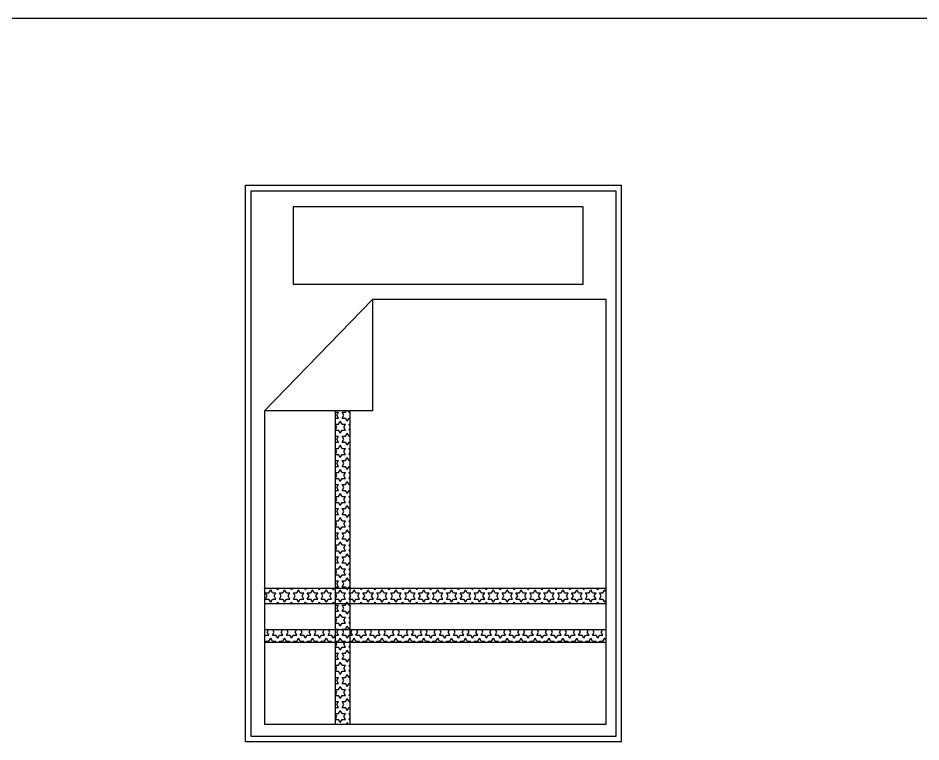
# Model space of a CAD drawing. Header units: millimetres. Extents: x 1787 to 68324, y 1435 to 30835.
# Drawn here: x 28550 to 31794, y 21523 to 24123 of the extents above; entities that cross this region are included whole.
import ezdxf

# ---------------------------------------------------------------- set-up
doc = ezdxf.new("R2010")
doc.units = ezdxf.units.MM
doc.layers.add('www.cad-blocks.net', color=7, linetype='Continuous')

# ---------------------------------------------------------------- blocks, each defined once
blk = doc.blocks.new('A$C73B76B3A')
for p, q in [((0, 0), (0, 2)), ((0, 2), (1.35, 2)), ((0.02, 1.98), (1.33, 1.98)), ((0.02, 0.02), (0.02, 1.98)), ((1.33, 1.98), (1.33, 0.02)), ((1.35, 0), (1.35, 2)), ((1.213, 1.9223), (0.1702, 1.9223)), ((0.1702, 1.9223), (0.1702, 1.6438)), ((1.213, 1.6438), (1.213, 1.9223)), ((0.1702, 1.6438), (1.213, 1.6438)), ((0.4562, 1.5889), (0.0673, 1.1899)), ((0.4562, 1.5889), (0.4562, 1.1899)), ((1.2954, 1.5889), (0.4562, 1.5889)), ((1.2954, 0.0644), (1.2954, 1.5889)), ((0.4562, 1.1899), (0.0673, 1.1899)), ((0.0673, 1.1899), (0.0673, 0.0644)), ((0.3214, 1.1899), (0.3214, 0.0644)), ((0.3214, 1.1845), (0.3339, 1.1845)), ((0.3277, 1.1737), (0.3339, 1.1845)), ((0.3339, 1.1629), (0.3277, 1.1737)), ((0.3464, 1.1845), (0.3589, 1.1845)), ((0.3527, 1.1737), (0.3464, 1.1845)), ((0.3464, 1.1629), (0.3527, 1.1737)), ((0.3589, 1.1845), (0.362, 1.1899)), ((0.3714, 1.1845), (0.3683, 1.1899)), ((0.3714, 1.1845), (0.3749, 1.1845)), ((0.3749, 1.1899), (0.3749, 0.0644)), ((0.3214, 1.1629), (0.3339, 1.1629)), ((0.3214, 1.1412), (0.3339, 1.1412)), ((0.3277, 1.1304), (0.3214, 1.1412)), ((0.3339, 1.1412), (0.3402, 1.1521)), ((0.3464, 1.1412), (0.3402, 1.1521)), ((0.3464, 1.1629), (0.3589, 1.1629)), ((0.3464, 1.1412), (0.3589, 1.1412)), ((0.3527, 1.1304), (0.3589, 1.1412)), ((0.3652, 1.1521), (0.3589, 1.1629)), ((0.3652, 1.1521), (0.3714, 1.1629)), ((0.3714, 1.1629), (0.3749, 1.1629)), ((0.3714, 1.1412), (0.3749, 1.1412)), ((0.3749, 1.1352), (0.3714, 1.1412)), ((0.3214, 1.1196), (0.3277, 1.1304)), ((0.3214, 1.1196), (0.3339, 1.1196)), ((0.3402, 1.1088), (0.3339, 1.1196)), ((0.3402, 1.1088), (0.3464, 1.1196)), ((0.3464, 1.1196), (0.3589, 1.1196)), ((0.3589, 1.1196), (0.3527, 1.1304)), ((0.3589, 1.0979), (0.3652, 1.1088)), ((0.3714, 1.0979), (0.3652, 1.1088)), ((0.3714, 1.1196), (0.3749, 1.1257)), ((0.3714, 1.1196), (0.3749, 1.1196)), ((0.3214, 1.0979), (0.3339, 1.0979)), ((0.3214, 1.0763), (0.3339, 1.0763)), ((0.3277, 1.0871), (0.3339, 1.0979)), ((0.3339, 1.0763), (0.3277, 1.0871)), ((0.3464, 1.0979), (0.3589, 1.0979)), ((0.3527, 1.0871), (0.3464, 1.0979)), ((0.3464, 1.0763), (0.3527, 1.0871)), ((0.3464, 1.0763), (0.3589, 1.0763)), ((0.3652, 1.0655), (0.3589, 1.0763)), ((0.3652, 1.0655), (0.3714, 1.0763)), ((0.3714, 1.0979), (0.3749, 1.0979)), ((0.3714, 1.0763), (0.3749, 1.0763)), ((0.3214, 1.0546), (0.3339, 1.0546)), ((0.3277, 1.0438), (0.3214, 1.0546)), ((0.3214, 1.033), (0.3277, 1.0438)), ((0.3339, 1.0546), (0.3402, 1.0655)), ((0.3464, 1.0546), (0.3402, 1.0655)), ((0.3464, 1.0546), (0.3589, 1.0546)), ((0.3527, 1.0438), (0.3589, 1.0546)), ((0.3589, 1.033), (0.3527, 1.0438)), ((0.3714, 1.0546), (0.3749, 1.0546)), ((0.3749, 1.0486), (0.3714, 1.0546)), ((0.3714, 1.033), (0.3749, 1.0391)), ((0.3214, 1.033), (0.3339, 1.033)), ((0.3214, 1.0113), (0.3339, 1.0113)), ((0.3277, 1.0005), (0.3339, 1.0113)), ((0.3402, 1.0222), (0.3339, 1.033)), ((0.3402, 1.0222), (0.3464, 1.033)), ((0.3464, 1.033), (0.3589, 1.033)), ((0.3464, 1.0113), (0.3589, 1.0113)), ((0.3527, 1.0005), (0.3464, 1.0113)), ((0.3589, 1.0113), (0.3652, 1.0222)), ((0.3714, 1.0113), (0.3652, 1.0222)), ((0.3714, 1.033), (0.3749, 1.033)), ((0.3714, 1.0113), (0.3749, 1.0113)), ((0.3214, 0.9897), (0.3339, 0.9897)), ((0.3339, 0.9897), (0.3277, 1.0005)), ((0.3339, 0.968), (0.3402, 0.9789)), ((0.3464, 0.968), (0.3402, 0.9789)), ((0.3464, 0.9897), (0.3527, 1.0005)), ((0.3464, 0.9897), (0.3589, 0.9897)), ((0.3652, 0.9789), (0.3589, 0.9897)), ((0.3652, 0.9789), (0.3714, 0.9897)), ((0.3714, 0.9897), (0.3749, 0.9897)), ((0.3214, 0.968), (0.3339, 0.968)), ((0.3277, 0.9572), (0.3214, 0.968)), ((0.3214, 0.9464), (0.3277, 0.9572)), ((0.3214, 0.9464), (0.3339, 0.9464)), ((0.3402, 0.9356), (0.3339, 0.9464)), ((0.3402, 0.9356), (0.3464, 0.9464)), ((0.3464, 0.968), (0.3589, 0.968)), ((0.3464, 0.9464), (0.3589, 0.9464)), ((0.3527, 0.9572), (0.3589, 0.968)), ((0.3589, 0.9464), (0.3527, 0.9572)), ((0.3714, 0.968), (0.3749, 0.968)), ((0.3749, 0.962), (0.3714, 0.968)), ((0.3714, 0.9464), (0.3749, 0.9525)), ((0.3714, 0.9464), (0.3749, 0.9464)), ((0.3214, 0.9247), (0.3339, 0.9247)), ((0.3277, 0.9139), (0.3339, 0.9247)), ((0.3339, 0.9031), (0.3277, 0.9139)), ((0.3464, 0.9247), (0.3589, 0.9247)), ((0.3527, 0.9139), (0.3464, 0.9247)), ((0.3464, 0.9031), (0.3527, 0.9139)), ((0.3589, 0.9247), (0.3652, 0.9356)), ((0.3714, 0.9247), (0.3652, 0.9356)), ((0.3714, 0.9247), (0.3749, 0.9247)), ((0.3214, 0.9031), (0.3339, 0.9031)), ((0.3214, 0.8814), (0.3339, 0.8814)), ((0.3277, 0.8706), (0.3214, 0.8814)), ((0.3339, 0.8814), (0.3402, 0.8923)), ((0.3464, 0.8814), (0.3402, 0.8923)), ((0.3464, 0.9031), (0.3589, 0.9031)), ((0.3464, 0.8814), (0.3589, 0.8814)), ((0.3527, 0.8706), (0.3589, 0.8814)), ((0.3652, 0.8923), (0.3589, 0.9031)), ((0.3652, 0.8923), (0.3714, 0.9031)), ((0.3714, 0.9031), (0.3749, 0.9031)), ((0.3714, 0.8814), (0.3749, 0.8814)), ((0.3749, 0.8754), (0.3714, 0.8814)), ((0.3214, 0.8598), (0.3277, 0.8706)), ((0.3214, 0.8598), (0.3339, 0.8598)), ((0.3402, 0.849), (0.3339, 0.8598)), ((0.3402, 0.849), (0.3464, 0.8598)), ((0.3464, 0.8598), (0.3589, 0.8598)), ((0.3589, 0.8598), (0.3527, 0.8706)), ((0.3589, 0.8381), (0.3652, 0.849)), ((0.3714, 0.8381), (0.3652, 0.849)), ((0.3714, 0.8598), (0.3749, 0.8659)), ((0.3714, 0.8598), (0.3749, 0.8598)), ((0.3214, 0.8381), (0.3339, 0.8381)), ((0.3214, 0.8165), (0.3339, 0.8165)), ((0.3277, 0.8273), (0.3339, 0.8381)), ((0.3339, 0.8165), (0.3277, 0.8273)), ((0.3464, 0.8381), (0.3589, 0.8381)), ((0.3527, 0.8273), (0.3464, 0.8381)), ((0.3464, 0.8165), (0.3527, 0.8273)), ((0.3464, 0.8165), (0.3589, 0.8165)), ((0.3652, 0.8057), (0.3589, 0.8165)), ((0.3652, 0.8057), (0.3714, 0.8165)), ((0.3714, 0.8381), (0.3749, 0.8381)), ((0.3714, 0.8165), (0.3749, 0.8165)), ((0.3214, 0.7948), (0.3339, 0.7948)), ((0.3277, 0.784), (0.3214, 0.7948)), ((0.3214, 0.7732), (0.3277, 0.784)), ((0.3339, 0.7948), (0.3402, 0.8057)), ((0.3464, 0.7948), (0.3402, 0.8057)), ((0.3464, 0.7948), (0.3589, 0.7948)), ((0.3527, 0.784), (0.3589, 0.7948)), ((0.3589, 0.7732), (0.3527, 0.784)), ((0.3714, 0.7948), (0.3749, 0.7948)), ((0.3749, 0.7888), (0.3714, 0.7948)), ((0.3714, 0.7732), (0.3749, 0.7793)), ((0.3214, 0.7732), (0.3339, 0.7732)), ((0.3214, 0.7515), (0.3339, 0.7515)), ((0.3277, 0.7407), (0.3339, 0.7515)), ((0.3402, 0.7624), (0.3339, 0.7732)), ((0.3402, 0.7624), (0.3464, 0.7732)), ((0.3464, 0.7732), (0.3589, 0.7732)), ((0.3464, 0.7515), (0.3589, 0.7515)), ((0.3527, 0.7407), (0.3464, 0.7515)), ((0.3589, 0.7515), (0.3652, 0.7624)), ((0.3714, 0.7515), (0.3652, 0.7624)), ((0.3714, 0.7732), (0.3749, 0.7732)), ((0.3714, 0.7515), (0.3749, 0.7515)), ((0.3214, 0.7299), (0.3339, 0.7299)), ((0.3339, 0.7299), (0.3277, 0.7407)), ((0.3339, 0.7082), (0.3402, 0.7191)), ((0.3464, 0.7082), (0.3402, 0.7191)), ((0.3464, 0.7299), (0.3527, 0.7407)), ((0.3464, 0.7299), (0.3589, 0.7299)), ((0.3652, 0.7191), (0.3589, 0.7299)), ((0.3652, 0.7191), (0.3714, 0.7299)), ((0.3714, 0.7299), (0.3749, 0.7299)), ((0.3214, 0.7082), (0.3339, 0.7082)), ((0.3277, 0.6974), (0.3214, 0.7082)), ((0.3214, 0.6866), (0.3277, 0.6974)), ((0.3214, 0.6866), (0.3339, 0.6866)), ((0.3402, 0.6758), (0.3339, 0.6866)), ((0.3402, 0.6758), (0.3464, 0.6866)), ((0.3464, 0.7082), (0.3589, 0.7082)), ((0.3464, 0.6866), (0.3589, 0.6866)), ((0.3527, 0.6974), (0.3589, 0.7082)), ((0.3589, 0.6866), (0.3527, 0.6974)), ((0.3714, 0.7082), (0.3749, 0.7082)), ((0.3749, 0.7022), (0.3714, 0.7082)), ((0.3714, 0.6866), (0.3749, 0.6926)), ((0.3714, 0.6866), (0.3749, 0.6866)), ((0.3214, 0.6649), (0.3339, 0.6649)), ((0.3277, 0.6541), (0.3339, 0.6649)), ((0.3339, 0.6433), (0.3277, 0.6541)), ((0.3464, 0.6649), (0.3589, 0.6649)), ((0.3527, 0.6541), (0.3464, 0.6649)), ((0.3464, 0.6433), (0.3527, 0.6541)), ((0.3589, 0.6649), (0.3652, 0.6758)), ((0.3714, 0.6649), (0.3652, 0.6758)), ((0.3714, 0.6649), (0.3749, 0.6649)), ((0.3214, 0.6433), (0.3339, 0.6433)), ((0.3214, 0.6216), (0.3339, 0.6216)), ((0.3277, 0.6108), (0.3214, 0.6216)), ((0.3339, 0.6216), (0.3402, 0.6325)), ((0.3464, 0.6216), (0.3402, 0.6325)), ((0.3464, 0.6433), (0.3589, 0.6433)), ((0.3464, 0.6216), (0.3589, 0.6216)), ((0.3527, 0.6108), (0.3589, 0.6216)), ((0.3652, 0.6325), (0.3589, 0.6433)), ((0.3652, 0.6325), (0.3714, 0.6433)), ((0.3714, 0.6433), (0.3749, 0.6433)), ((0.3714, 0.6216), (0.3749, 0.6216)), ((0.3749, 0.6156), (0.3714, 0.6216)), ((0.3214, 0.6), (0.3277, 0.6108)), ((0.3214, 0.6), (0.3339, 0.6)), ((0.3402, 0.5892), (0.3339, 0.6)), ((0.3402, 0.5892), (0.3464, 0.6)), ((0.3464, 0.6), (0.3589, 0.6)), ((0.3589, 0.6), (0.3527, 0.6108)), ((0.3589, 0.5783), (0.3652, 0.5892)), ((0.3714, 0.5783), (0.3652, 0.5892)), ((0.3714, 0.6), (0.3749, 0.606)), ((0.3714, 0.6), (0.3749, 0.6)), ((0.3214, 0.5783), (0.3339, 0.5783)), ((0.3214, 0.5567), (0.3339, 0.5567)), ((0.3277, 0.5675), (0.3339, 0.5783)), ((0.3339, 0.5567), (0.3277, 0.5675)), ((0.3464, 0.5783), (0.3589, 0.5783)), ((0.3527, 0.5675), (0.3464, 0.5783)), ((0.3464, 0.5567), (0.3527, 0.5675)), ((0.3464, 0.5567), (0.3589, 0.5567)), ((0.3623, 0.5509), (0.3589, 0.5567)), ((0.3681, 0.5509), (0.3714, 0.5567)), ((0.3714, 0.5783), (0.3749, 0.5783)), ((0.3714, 0.5567), (0.3749, 0.5567)), ((1.2954, 0.5509), (0.0673, 0.5509)), ((0.0673, 0.5495), (0.0681, 0.5509)), ((0.0714, 0.535), (0.0839, 0.535)), ((0.0777, 0.5242), (0.0714, 0.535)), ((0.0714, 0.5134), (0.0777, 0.5242)), ((0.0839, 0.535), (0.0902, 0.5459)), ((0.0964, 0.535), (0.0902, 0.5459)), ((0.0964, 0.535), (0.1089, 0.535)), ((0.1027, 0.5242), (0.1089, 0.535)), ((0.1089, 0.5134), (0.1027, 0.5242)), ((0.1152, 0.5459), (0.1123, 0.5509)), ((0.1152, 0.5459), (0.1181, 0.5509)), ((0.1214, 0.535), (0.1339, 0.535)), ((0.1277, 0.5242), (0.1214, 0.535)), ((0.1214, 0.5134), (0.1277, 0.5242)), ((0.1339, 0.535), (0.1402, 0.5459)), ((0.1464, 0.535), (0.1402, 0.5459)), ((0.1464, 0.535), (0.1589, 0.535)), ((0.1527, 0.5242), (0.1589, 0.535)), ((0.1589, 0.5134), (0.1527, 0.5242)), ((0.1652, 0.5459), (0.1623, 0.5509)), ((0.1652, 0.5459), (0.1681, 0.5509)), ((0.1714, 0.535), (0.1839, 0.535)), ((0.1777, 0.5242), (0.1714, 0.535)), ((0.1714, 0.5134), (0.1777, 0.5242)), ((0.1839, 0.535), (0.1902, 0.5459)), ((0.1964, 0.535), (0.1902, 0.5459)), ((0.1964, 0.535), (0.2089, 0.535)), ((0.2027, 0.5242), (0.2089, 0.535)), ((0.2089, 0.5134), (0.2027, 0.5242)), ((0.2152, 0.5459), (0.2123, 0.5509)), ((0.2152, 0.5459), (0.2181, 0.5509)), ((0.2214, 0.535), (0.2339, 0.535)), ((0.2277, 0.5242), (0.2214, 0.535)), ((0.2214, 0.5134), (0.2277, 0.5242)), ((0.2339, 0.535), (0.2402, 0.5459)), ((0.2464, 0.535), (0.2402, 0.5459)), ((0.2464, 0.535), (0.2589, 0.535)), ((0.2527, 0.5242), (0.2589, 0.535)), ((0.2589, 0.5134), (0.2527, 0.5242)), ((0.2652, 0.5459), (0.2623, 0.5509)), ((0.2652, 0.5459), (0.2681, 0.5509)), ((0.2714, 0.535), (0.2839, 0.535)), ((0.2777, 0.5242), (0.2714, 0.535)), ((0.2714, 0.5134), (0.2777, 0.5242)), ((0.2839, 0.535), (0.2902, 0.5459)), ((0.2964, 0.535), (0.2902, 0.5459)), ((0.2964, 0.535), (0.3089, 0.535)), ((0.3027, 0.5242), (0.3089, 0.535)), ((0.3089, 0.5134), (0.3027, 0.5242)), ((0.3152, 0.5459), (0.3123, 0.5509)), ((0.3152, 0.5459), (0.3181, 0.5509)), ((0.3214, 0.535), (0.3214, 0.535)), ((0.3214, 0.535), (0.3339, 0.535)), ((0.3214, 0.535), (0.3214, 0.535)), ((0.3277, 0.5242), (0.3214, 0.535)), ((0.3214, 0.5134), (0.3277, 0.5242)), ((0.3339, 0.535), (0.3402, 0.5459)), ((0.3464, 0.535), (0.3402, 0.5459)), ((0.3464, 0.535), (0.3589, 0.535)), ((0.3527, 0.5242), (0.3589, 0.535)), ((0.3589, 0.5134), (0.3527, 0.5242)), ((0.3652, 0.5459), (0.3623, 0.5509)), ((0.3652, 0.5459), (0.3681, 0.5509)), ((0.3714, 0.535), (0.3749, 0.535)), ((0.3749, 0.529), (0.3714, 0.535)), ((0.3714, 0.5134), (0.3749, 0.5194)), ((0.3749, 0.535), (0.3839, 0.535)), ((0.3777, 0.5242), (0.3749, 0.529)), ((0.3749, 0.5194), (0.3777, 0.5242)), ((0.3839, 0.535), (0.3902, 0.5459)), ((0.3964, 0.535), (0.3902, 0.5459)), ((0.3964, 0.535), (0.4089, 0.535)), ((0.4027, 0.5242), (0.4089, 0.535)), ((0.4089, 0.5134), (0.4027, 0.5242)), ((0.4152, 0.5459), (0.4123, 0.5509)), ((0.4152, 0.5459), (0.4181, 0.5509)), ((0.4214, 0.535), (0.4339, 0.535)), ((0.4277, 0.5242), (0.4214, 0.535)), ((0.4214, 0.5134), (0.4277, 0.5242)), ((0.4339, 0.535), (0.4402, 0.5459)), ((0.4464, 0.535), (0.4402, 0.5459)), ((0.4464, 0.535), (0.4589, 0.535)), ((0.4527, 0.5242), (0.4589, 0.535)), ((0.4589, 0.5134), (0.4527, 0.5242)), ((0.4652, 0.5459), (0.4623, 0.5509)), ((0.4652, 0.5459), (0.4681, 0.5509)), ((0.4714, 0.535), (0.4839, 0.535)), ((0.4777, 0.5242), (0.4714, 0.535)), ((0.4714, 0.5134), (0.4777, 0.5242)), ((0.4839, 0.535), (0.4902, 0.5459)), ((0.4964, 0.535), (0.4902, 0.5459)), ((0.4964, 0.535), (0.5089, 0.535)), ((0.5027, 0.5242), (0.5089, 0.535)), ((0.5089, 0.5134), (0.5027, 0.5242)), ((0.5152, 0.5459), (0.5123, 0.5509)), ((0.5152, 0.5459), (0.5181, 0.5509)), ((0.5214, 0.535), (0.5339, 0.535)), ((0.5277, 0.5242), (0.5214, 0.535)), ((0.5214, 0.5134), (0.5277, 0.5242)), ((0.5339, 0.535), (0.5402, 0.5459)), ((0.5464, 0.535), (0.5402, 0.5459)), ((0.5464, 0.535), (0.5589, 0.535)), ((0.5527, 0.5242), (0.5589, 0.535)), ((0.5589, 0.5134), (0.5527, 0.5242)), ((0.5652, 0.5459), (0.5623, 0.5509)), ((0.5652, 0.5459), (0.5681, 0.5509)), ((0.5714, 0.535), (0.5839, 0.535)), ((0.5777, 0.5242), (0.5714, 0.535)), ((0.5714, 0.5134), (0.5777, 0.5242)), ((0.5839, 0.535), (0.5902, 0.5459)), ((0.5964, 0.535), (0.5902, 0.5459)), ((0.5964, 0.535), (0.6089, 0.535)), ((0.6027, 0.5242), (0.6089, 0.535)), ((0.6089, 0.5134), (0.6027, 0.5242)), ((0.6152, 0.5459), (0.6123, 0.5509)), ((0.6152, 0.5459), (0.6181, 0.5509)), ((0.6214, 0.535), (0.6339, 0.535)), ((0.6277, 0.5242), (0.6214, 0.535)), ((0.6214, 0.5134), (0.6277, 0.5242)), ((0.6339, 0.535), (0.6402, 0.5459)), ((0.6464, 0.535), (0.6402, 0.5459)), ((0.6464, 0.535), (0.6589, 0.535)), ((0.6527, 0.5242), (0.6589, 0.535)), ((0.6589, 0.5134), (0.6527, 0.5242)), ((0.6652, 0.5459), (0.6623, 0.5509)), ((0.6652, 0.5459), (0.6681, 0.5509)), ((0.6714, 0.535), (0.6839, 0.535)), ((0.6777, 0.5242), (0.6714, 0.535)), ((0.6714, 0.5134), (0.6777, 0.5242)), ((0.6839, 0.535), (0.6902, 0.5459)), ((0.6964, 0.535), (0.6902, 0.5459)), ((0.6964, 0.535), (0.7089, 0.535)), ((0.7027, 0.5242), (0.7089, 0.535)), ((0.7089, 0.5134), (0.7027, 0.5242)), ((0.7152, 0.5459), (0.7123, 0.5509)), ((0.7152, 0.5459), (0.7181, 0.5509)), ((0.7214, 0.535), (0.7339, 0.535)), ((0.7277, 0.5242), (0.7214, 0.535)), ((0.7214, 0.5134), (0.7277, 0.5242)), ((0.7339, 0.535), (0.7402, 0.5459)), ((0.7464, 0.535), (0.7402, 0.5459)), ((0.7464, 0.535), (0.7589, 0.535)), ((0.7527, 0.5242), (0.7589, 0.535)), ((0.7589, 0.5134), (0.7527, 0.5242)), ((0.7652, 0.5459), (0.7623, 0.5509)), ((0.7652, 0.5459), (0.7681, 0.5509)), ((0.7714, 0.535), (0.7839, 0.535)), ((0.7777, 0.5242), (0.7714, 0.535)), ((0.7714, 0.5134), (0.7777, 0.5242)), ((0.7839, 0.535), (0.7902, 0.5459)), ((0.7964, 0.535), (0.7902, 0.5459)), ((0.7964, 0.535), (0.8089, 0.535)), ((0.8027, 0.5242), (0.8089, 0.535)), ((0.8089, 0.5134), (0.8027, 0.5242)), ((0.8152, 0.5459), (0.8123, 0.5509)), ((0.8152, 0.5459), (0.8181, 0.5509)), ((0.8214, 0.535), (0.8339, 0.535)), ((0.8277, 0.5242), (0.8214, 0.535)), ((0.8214, 0.5134), (0.8277, 0.5242)), ((0.8339, 0.535), (0.8402, 0.5459)), ((0.8464, 0.535), (0.8402, 0.5459)), ((0.8464, 0.535), (0.8589, 0.535)), ((0.8527, 0.5242), (0.8589, 0.535)), ((0.8589, 0.5134), (0.8527, 0.5242)), ((0.8652, 0.5459), (0.8623, 0.5509)), ((0.8652, 0.5459), (0.8681, 0.5509)), ((0.8714, 0.535), (0.8839, 0.535)), ((0.8777, 0.5242), (0.8714, 0.535)), ((0.8714, 0.5134), (0.8777, 0.5242)), ((0.8839, 0.535), (0.8902, 0.5459)), ((0.8964, 0.535), (0.8902, 0.5459)), ((0.8964, 0.535), (0.9089, 0.535)), ((0.9027, 0.5242), (0.9089, 0.535)), ((0.9089, 0.5134), (0.9027, 0.5242)), ((0.9152, 0.5459), (0.9123, 0.5509)), ((0.9152, 0.5459), (0.9181, 0.5509)), ((0.9214, 0.535), (0.9339, 0.535)), ((0.9277, 0.5242), (0.9214, 0.535)), ((0.9214, 0.5134), (0.9277, 0.5242)), ((0.9339, 0.535), (0.9402, 0.5459)), ((0.9464, 0.535), (0.9402, 0.5459)), ((0.9464, 0.535), (0.9589, 0.535)), ((0.9527, 0.5242), (0.9589, 0.535)), ((0.9589, 0.5134), (0.9527, 0.5242)), ((0.9652, 0.5459), (0.9623, 0.5509)), ((0.9652, 0.5459), (0.9681, 0.5509)), ((0.9714, 0.535), (0.9839, 0.535)), ((0.9777, 0.5242), (0.9714, 0.535)), ((0.9714, 0.5134), (0.9777, 0.5242)), ((0.9839, 0.535), (0.9902, 0.5459)), ((0.9964, 0.535), (0.9902, 0.5459)), ((0.9964, 0.535), (1.0089, 0.535)), ((1.0027, 0.5242), (1.0089, 0.535)), ((1.0089, 0.5134), (1.0027, 0.5242)), ((1.0152, 0.5459), (1.0123, 0.5509)), ((1.0152, 0.5459), (1.0181, 0.5509)), ((1.0214, 0.535), (1.0339, 0.535)), ((1.0277, 0.5242), (1.0214, 0.535)), ((1.0214, 0.5134), (1.0277, 0.5242)), ((1.0339, 0.535), (1.0402, 0.5459)), ((1.0464, 0.535), (1.0402, 0.5459)), ((1.0464, 0.535), (1.0589, 0.535)), ((1.0527, 0.5242), (1.0589, 0.535)), ((1.0589, 0.5134), (1.0527, 0.5242)), ((1.0652, 0.5459), (1.0623, 0.5509)), ((1.0652, 0.5459), (1.0681, 0.5509)), ((1.0714, 0.535), (1.0839, 0.535)), ((1.0777, 0.5242), (1.0714, 0.535)), ((1.0714, 0.5134), (1.0777, 0.5242)), ((1.0839, 0.535), (1.0902, 0.5459)), ((1.0964, 0.535), (1.0902, 0.5459)), ((1.0964, 0.535), (1.1089, 0.535)), ((1.1027, 0.5242), (1.1089, 0.535)), ((1.1089, 0.5134), (1.1027, 0.5242)), ((1.1152, 0.5459), (1.1123, 0.5509)), ((1.1152, 0.5459), (1.1181, 0.5509)), ((1.1214, 0.535), (1.1339, 0.535)), ((1.1277, 0.5242), (1.1214, 0.535)), ((1.1214, 0.5134), (1.1277, 0.5242)), ((1.1339, 0.535), (1.1402, 0.5459)), ((1.1464, 0.535), (1.1402, 0.5459)), ((1.1464, 0.535), (1.1589, 0.535)), ((1.1527, 0.5242), (1.1589, 0.535)), ((1.1589, 0.5134), (1.1527, 0.5242)), ((1.1652, 0.5459), (1.1623, 0.5509)), ((1.1652, 0.5459), (1.1681, 0.5509)), ((1.1714, 0.535), (1.1839, 0.535)), ((1.1777, 0.5242), (1.1714, 0.535)), ((1.1714, 0.5134), (1.1777, 0.5242)), ((1.1839, 0.535), (1.1902, 0.5459)), ((1.1964, 0.535), (1.1902, 0.5459)), ((1.1964, 0.535), (1.2089, 0.535)), ((1.2027, 0.5242), (1.2089, 0.535)), ((1.2089, 0.5134), (1.2027, 0.5242)), ((1.2152, 0.5459), (1.2123, 0.5509)), ((1.2152, 0.5459), (1.2181, 0.5509)), ((1.2214, 0.535), (1.2339, 0.535)), ((1.2277, 0.5242), (1.2214, 0.535)), ((1.2214, 0.5134), (1.2277, 0.5242)), ((1.2339, 0.535), (1.2402, 0.5459)), ((1.2464, 0.535), (1.2402, 0.5459)), ((1.2464, 0.535), (1.2589, 0.535)), ((1.2527, 0.5242), (1.2589, 0.535)), ((1.2589, 0.5134), (1.2527, 0.5242)), ((1.2652, 0.5459), (1.2623, 0.5509)), ((1.2652, 0.5459), (1.2681, 0.5509)), ((1.2714, 0.535), (1.2839, 0.535)), ((1.2777, 0.5242), (1.2714, 0.535)), ((1.2714, 0.5134), (1.2777, 0.5242)), ((1.2839, 0.535), (1.2902, 0.5459)), ((1.2954, 0.5368), (1.2902, 0.5459)), ((0.0687, 0.4965), (0.0673, 0.4989)), ((1.2954, 0.4965), (0.0673, 0.4965)), ((0.0714, 0.5134), (0.0839, 0.5134)), ((0.0902, 0.5026), (0.0839, 0.5134)), ((0.0902, 0.5026), (0.0964, 0.5134)), ((0.0964, 0.5134), (0.1089, 0.5134)), ((0.1117, 0.4965), (0.1152, 0.5026)), ((0.1187, 0.4965), (0.1152, 0.5026)), ((0.1214, 0.5134), (0.1339, 0.5134)), ((0.1402, 0.5026), (0.1339, 0.5134)), ((0.1402, 0.5026), (0.1464, 0.5134)), ((0.1464, 0.5134), (0.1589, 0.5134)), ((0.1617, 0.4965), (0.1652, 0.5026)), ((0.1687, 0.4965), (0.1652, 0.5026)), ((0.1714, 0.5134), (0.1839, 0.5134)), ((0.1902, 0.5026), (0.1839, 0.5134)), ((0.1902, 0.5026), (0.1964, 0.5134)), ((0.1964, 0.5134), (0.2089, 0.5134)), ((0.2117, 0.4965), (0.2152, 0.5026)), ((0.2187, 0.4965), (0.2152, 0.5026)), ((0.2214, 0.5134), (0.2339, 0.5134)), ((0.2402, 0.5026), (0.2339, 0.5134)), ((0.2402, 0.5026), (0.2464, 0.5134)), ((0.2464, 0.5134), (0.2589, 0.5134)), ((0.2617, 0.4965), (0.2652, 0.5026)), ((0.2687, 0.4965), (0.2652, 0.5026)), ((0.2714, 0.5134), (0.2839, 0.5134)), ((0.2902, 0.5026), (0.2839, 0.5134)), ((0.2902, 0.5026), (0.2964, 0.5134)), ((0.2964, 0.5134), (0.3089, 0.5134)), ((0.3117, 0.4965), (0.3152, 0.5026)), ((0.3187, 0.4965), (0.3152, 0.5026)), ((0.3214, 0.5134), (0.3214, 0.5134)), ((0.3214, 0.5134), (0.3339, 0.5134)), ((0.3214, 0.5134), (0.3214, 0.5134)), ((0.3214, 0.4917), (0.3339, 0.4917)), ((0.3277, 0.4809), (0.3339, 0.4917)), ((0.3402, 0.5026), (0.3339, 0.5134)), ((0.3402, 0.5026), (0.3464, 0.5134)), ((0.3464, 0.5134), (0.3589, 0.5134)), ((0.3464, 0.4917), (0.3589, 0.4917)), ((0.3527, 0.4809), (0.3464, 0.4917)), ((0.3589, 0.4917), (0.3617, 0.4965)), ((0.3617, 0.4965), (0.3652, 0.5026)), ((0.3687, 0.4965), (0.3652, 0.5026)), ((0.3714, 0.4917), (0.3687, 0.4965)), ((0.3714, 0.5134), (0.3749, 0.5134)), ((0.3714, 0.4917), (0.3749, 0.4917)), ((0.3749, 0.5134), (0.3839, 0.5134)), ((0.3902, 0.5026), (0.3839, 0.5134)), ((0.3902, 0.5026), (0.3964, 0.5134)), ((0.3964, 0.5134), (0.4089, 0.5134)), ((0.4117, 0.4965), (0.4152, 0.5026)), ((0.4187, 0.4965), (0.4152, 0.5026)), ((0.4214, 0.5134), (0.4339, 0.5134)), ((0.4402, 0.5026), (0.4339, 0.5134)), ((0.4402, 0.5026), (0.4464, 0.5134)), ((0.4464, 0.5134), (0.4589, 0.5134)), ((0.4617, 0.4965), (0.4652, 0.5026)), ((0.4687, 0.4965), (0.4652, 0.5026)), ((0.4714, 0.5134), (0.4839, 0.5134)), ((0.4902, 0.5026), (0.4839, 0.5134)), ((0.4902, 0.5026), (0.4964, 0.5134)), ((0.4964, 0.5134), (0.5089, 0.5134)), ((0.5117, 0.4965), (0.5152, 0.5026)), ((0.5187, 0.4965), (0.5152, 0.5026)), ((0.5214, 0.5134), (0.5339, 0.5134)), ((0.5402, 0.5026), (0.5339, 0.5134)), ((0.5402, 0.5026), (0.5464, 0.5134)), ((0.5464, 0.5134), (0.5589, 0.5134)), ((0.5617, 0.4965), (0.5652, 0.5026)), ((0.5687, 0.4965), (0.5652, 0.5026)), ((0.5714, 0.5134), (0.5839, 0.5134)), ((0.5902, 0.5026), (0.5839, 0.5134)), ((0.5902, 0.5026), (0.5964, 0.5134)), ((0.5964, 0.5134), (0.6089, 0.5134)), ((0.6117, 0.4965), (0.6152, 0.5026)), ((0.6187, 0.4965), (0.6152, 0.5026)), ((0.6214, 0.5134), (0.6339, 0.5134)), ((0.6402, 0.5026), (0.6339, 0.5134)), ((0.6402, 0.5026), (0.6464, 0.5134)), ((0.6464, 0.5134), (0.6589, 0.5134)), ((0.6617, 0.4965), (0.6652, 0.5026)), ((0.6687, 0.4965), (0.6652, 0.5026)), ((0.6714, 0.5134), (0.6839, 0.5134)), ((0.6902, 0.5026), (0.6839, 0.5134)), ((0.6902, 0.5026), (0.6964, 0.5134)), ((0.6964, 0.5134), (0.7089, 0.5134)), ((0.7117, 0.4965), (0.7152, 0.5026)), ((0.7187, 0.4965), (0.7152, 0.5026)), ((0.7214, 0.5134), (0.7339, 0.5134)), ((0.7402, 0.5026), (0.7339, 0.5134)), ((0.7402, 0.5026), (0.7464, 0.5134)), ((0.7464, 0.5134), (0.7589, 0.5134)), ((0.7617, 0.4965), (0.7652, 0.5026)), ((0.7687, 0.4965), (0.7652, 0.5026)), ((0.7714, 0.5134), (0.7839, 0.5134)), ((0.7902, 0.5026), (0.7839, 0.5134)), ((0.7902, 0.5026), (0.7964, 0.5134)), ((0.7964, 0.5134), (0.8089, 0.5134)), ((0.8117, 0.4965), (0.8152, 0.5026)), ((0.8187, 0.4965), (0.8152, 0.5026)), ((0.8214, 0.5134), (0.8339, 0.5134)), ((0.8402, 0.5026), (0.8339, 0.5134)), ((0.8402, 0.5026), (0.8464, 0.5134)), ((0.8464, 0.5134), (0.8589, 0.5134)), ((0.8617, 0.4965), (0.8652, 0.5026)), ((0.8687, 0.4965), (0.8652, 0.5026)), ((0.8714, 0.5134), (0.8839, 0.5134)), ((0.8902, 0.5026), (0.8839, 0.5134)), ((0.8902, 0.5026), (0.8964, 0.5134)), ((0.8964, 0.5134), (0.9089, 0.5134)), ((0.9117, 0.4965), (0.9152, 0.5026)), ((0.9187, 0.4965), (0.9152, 0.5026)), ((0.9214, 0.5134), (0.9339, 0.5134)), ((0.9402, 0.5026), (0.9339, 0.5134)), ((0.9402, 0.5026), (0.9464, 0.5134)), ((0.9464, 0.5134), (0.9589, 0.5134)), ((0.9617, 0.4965), (0.9652, 0.5026)), ((0.9687, 0.4965), (0.9652, 0.5026)), ((0.9714, 0.5134), (0.9839, 0.5134)), ((0.9902, 0.5026), (0.9839, 0.5134)), ((0.9902, 0.5026), (0.9964, 0.5134)), ((0.9964, 0.5134), (1.0089, 0.5134)), ((1.0117, 0.4965), (1.0152, 0.5026)), ((1.0187, 0.4965), (1.0152, 0.5026)), ((1.0214, 0.5134), (1.0339, 0.5134)), ((1.0402, 0.5026), (1.0339, 0.5134)), ((1.0402, 0.5026), (1.0464, 0.5134)), ((1.0464, 0.5134), (1.0589, 0.5134)), ((1.0617, 0.4965), (1.0652, 0.5026)), ((1.0687, 0.4965), (1.0652, 0.5026)), ((1.0714, 0.5134), (1.0839, 0.5134)), ((1.0902, 0.5026), (1.0839, 0.5134)), ((1.0902, 0.5026), (1.0964, 0.5134)), ((1.0964, 0.5134), (1.1089, 0.5134)), ((1.1117, 0.4965), (1.1152, 0.5026)), ((1.1187, 0.4965), (1.1152, 0.5026)), ((1.1214, 0.5134), (1.1339, 0.5134)), ((1.1402, 0.5026), (1.1339, 0.5134)), ((1.1402, 0.5026), (1.1464, 0.5134)), ((1.1464, 0.5134), (1.1589, 0.5134)), ((1.1617, 0.4965), (1.1652, 0.5026)), ((1.1687, 0.4965), (1.1652, 0.5026)), ((1.1714, 0.5134), (1.1839, 0.5134)), ((1.1902, 0.5026), (1.1839, 0.5134)), ((1.1902, 0.5026), (1.1964, 0.5134)), ((1.1964, 0.5134), (1.2089, 0.5134)), ((1.2117, 0.4965), (1.2152, 0.5026)), ((1.2187, 0.4965), (1.2152, 0.5026)), ((1.2214, 0.5134), (1.2339, 0.5134)), ((1.2402, 0.5026), (1.2339, 0.5134)), ((1.2402, 0.5026), (1.2464, 0.5134)), ((1.2464, 0.5134), (1.2589, 0.5134)), ((1.2617, 0.4965), (1.2652, 0.5026)), ((1.2687, 0.4965), (1.2652, 0.5026)), ((1.2714, 0.5134), (1.2839, 0.5134)), ((1.2902, 0.5026), (1.2839, 0.5134)), ((1.2902, 0.5026), (1.2954, 0.5116)), ((0.3214, 0.4701), (0.3339, 0.4701)), ((0.3339, 0.4701), (0.3277, 0.4809)), ((0.3339, 0.4484), (0.3402, 0.4593)), ((0.3464, 0.4484), (0.3402, 0.4593)), ((0.3464, 0.4701), (0.3527, 0.4809)), ((0.3464, 0.4701), (0.3589, 0.4701)), ((0.3652, 0.4593), (0.3589, 0.4701)), ((0.3652, 0.4593), (0.3714, 0.4701)), ((0.3714, 0.4701), (0.3749, 0.4701)), ((0.3214, 0.4484), (0.3339, 0.4484)), ((0.3277, 0.4376), (0.3214, 0.4484)), ((0.3214, 0.4268), (0.3277, 0.4376)), ((0.3214, 0.4268), (0.3339, 0.4268)), ((0.3402, 0.4159), (0.3339, 0.4268)), ((0.3402, 0.4159), (0.3464, 0.4268)), ((0.3464, 0.4484), (0.3589, 0.4484)), ((0.3464, 0.4268), (0.3589, 0.4268)), ((0.3527, 0.4376), (0.3589, 0.4484)), ((0.3589, 0.4268), (0.3527, 0.4376)), ((0.3714, 0.4484), (0.3749, 0.4484)), ((0.3749, 0.4424), (0.3714, 0.4484)), ((0.3714, 0.4268), (0.3749, 0.4328)), ((0.3714, 0.4268), (0.3749, 0.4268)), ((1.2954, 0.4023), (0.0673, 0.4023)), ((0.0777, 0.3943), (0.0823, 0.4023)), ((0.0839, 0.3835), (0.0777, 0.3943)), ((0.0964, 0.3835), (0.1027, 0.3943)), ((0.1027, 0.3943), (0.0981, 0.4023)), ((0.1277, 0.3943), (0.1323, 0.4023)), ((0.1339, 0.3835), (0.1277, 0.3943)), ((0.1464, 0.3835), (0.1527, 0.3943)), ((0.1527, 0.3943), (0.1481, 0.4023)), ((0.1777, 0.3943), (0.1823, 0.4023)), ((0.1839, 0.3835), (0.1777, 0.3943)), ((0.1964, 0.3835), (0.2027, 0.3943)), ((0.2027, 0.3943), (0.1981, 0.4023)), ((0.2277, 0.3943), (0.2323, 0.4023)), ((0.2339, 0.3835), (0.2277, 0.3943)), ((0.2464, 0.3835), (0.2527, 0.3943)), ((0.2527, 0.3943), (0.2481, 0.4023)), ((0.2777, 0.3943), (0.2823, 0.4023)), ((0.2839, 0.3835), (0.2777, 0.3943)), ((0.2964, 0.3835), (0.3027, 0.3943)), ((0.3027, 0.3943), (0.2981, 0.4023)), ((0.3214, 0.4051), (0.3339, 0.4051)), ((0.3277, 0.3943), (0.3323, 0.4023)), ((0.3339, 0.3835), (0.3277, 0.3943)), ((0.3323, 0.4023), (0.3339, 0.4051)), ((0.3464, 0.4051), (0.3589, 0.4051)), ((0.3481, 0.4023), (0.3464, 0.4051)), ((0.3464, 0.3835), (0.3527, 0.3943)), ((0.3527, 0.3943), (0.3481, 0.4023)), ((0.3589, 0.4051), (0.3652, 0.4159)), ((0.3714, 0.4051), (0.3652, 0.4159)), ((0.3714, 0.4051), (0.3749, 0.4051)), ((0.3777, 0.3943), (0.3823, 0.4023)), ((0.3839, 0.3835), (0.3777, 0.3943)), ((0.3964, 0.3835), (0.4027, 0.3943)), ((0.4027, 0.3943), (0.3981, 0.4023)), ((0.4277, 0.3943), (0.4323, 0.4023)), ((0.4339, 0.3835), (0.4277, 0.3943)), ((0.4464, 0.3835), (0.4527, 0.3943)), ((0.4527, 0.3943), (0.4481, 0.4023)), ((0.4777, 0.3943), (0.4823, 0.4023)), ((0.4839, 0.3835), (0.4777, 0.3943)), ((0.4964, 0.3835), (0.5027, 0.3943)), ((0.5027, 0.3943), (0.4981, 0.4023)), ((0.5277, 0.3943), (0.5323, 0.4023)), ((0.5339, 0.3835), (0.5277, 0.3943)), ((0.5464, 0.3835), (0.5527, 0.3943)), ((0.5527, 0.3943), (0.5481, 0.4023)), ((0.5777, 0.3943), (0.5823, 0.4023)), ((0.5839, 0.3835), (0.5777, 0.3943)), ((0.5964, 0.3835), (0.6027, 0.3943)), ((0.6027, 0.3943), (0.5981, 0.4023)), ((0.6277, 0.3943), (0.6323, 0.4023)), ((0.6339, 0.3835), (0.6277, 0.3943)), ((0.6464, 0.3835), (0.6527, 0.3943)), ((0.6527, 0.3943), (0.6481, 0.4023)), ((0.6777, 0.3943), (0.6823, 0.4023)), ((0.6839, 0.3835), (0.6777, 0.3943)), ((0.6964, 0.3835), (0.7027, 0.3943)), ((0.7027, 0.3943), (0.6981, 0.4023)), ((0.7277, 0.3943), (0.7323, 0.4023)), ((0.7339, 0.3835), (0.7277, 0.3943)), ((0.7464, 0.3835), (0.7527, 0.3943)), ((0.7527, 0.3943), (0.7481, 0.4023)), ((0.7777, 0.3943), (0.7823, 0.4023)), ((0.7839, 0.3835), (0.7777, 0.3943)), ((0.7964, 0.3835), (0.8027, 0.3943)), ((0.8027, 0.3943), (0.7981, 0.4023)), ((0.8277, 0.3943), (0.8323, 0.4023)), ((0.8339, 0.3835), (0.8277, 0.3943)), ((0.8464, 0.3835), (0.8527, 0.3943)), ((0.8527, 0.3943), (0.8481, 0.4023)), ((0.8777, 0.3943), (0.8823, 0.4023)), ((0.8839, 0.3835), (0.8777, 0.3943)), ((0.8964, 0.3835), (0.9027, 0.3943)), ((0.9027, 0.3943), (0.8981, 0.4023)), ((0.9277, 0.3943), (0.9323, 0.4023)), ((0.9339, 0.3835), (0.9277, 0.3943)), ((0.9464, 0.3835), (0.9527, 0.3943)), ((0.9527, 0.3943), (0.9481, 0.4023)), ((0.9777, 0.3943), (0.9823, 0.4023)), ((0.9839, 0.3835), (0.9777, 0.3943)), ((0.9964, 0.3835), (1.0027, 0.3943)), ((1.0027, 0.3943), (0.9981, 0.4023)), ((1.0277, 0.3943), (1.0323, 0.4023)), ((1.0339, 0.3835), (1.0277, 0.3943)), ((1.0464, 0.3835), (1.0527, 0.3943)), ((1.0527, 0.3943), (1.0481, 0.4023)), ((1.0777, 0.3943), (1.0823, 0.4023)), ((1.0839, 0.3835), (1.0777, 0.3943)), ((1.0964, 0.3835), (1.1027, 0.3943)), ((1.1027, 0.3943), (1.0981, 0.4023)), ((1.1277, 0.3943), (1.1323, 0.4023)), ((1.1339, 0.3835), (1.1277, 0.3943)), ((1.1464, 0.3835), (1.1527, 0.3943)), ((1.1527, 0.3943), (1.1481, 0.4023)), ((1.1777, 0.3943), (1.1823, 0.4023)), ((1.1839, 0.3835), (1.1777, 0.3943)), ((1.1964, 0.3835), (1.2027, 0.3943)), ((1.2027, 0.3943), (1.1981, 0.4023)), ((1.2277, 0.3943), (1.2323, 0.4023)), ((1.2339, 0.3835), (1.2277, 0.3943)), ((1.2464, 0.3835), (1.2527, 0.3943)), ((1.2527, 0.3943), (1.2481, 0.4023)), ((1.2777, 0.3943), (1.2823, 0.4023)), ((1.2839, 0.3835), (1.2777, 0.3943)), ((0.0673, 0.3763), (0.0714, 0.3835)), ((0.0714, 0.3835), (0.0839, 0.3835)), ((0.0714, 0.3618), (0.0839, 0.3618)), ((0.0743, 0.3568), (0.0714, 0.3618)), ((0.0839, 0.3618), (0.0902, 0.3726)), ((0.0964, 0.3618), (0.0902, 0.3726)), ((0.0964, 0.3835), (0.1089, 0.3835)), ((0.0964, 0.3618), (0.1089, 0.3618)), ((0.106, 0.3568), (0.1089, 0.3618)), ((0.1152, 0.3726), (0.1089, 0.3835)), ((0.1152, 0.3726), (0.1214, 0.3835)), ((0.1214, 0.3835), (0.1339, 0.3835)), ((0.1214, 0.3618), (0.1339, 0.3618)), ((0.1243, 0.3568), (0.1214, 0.3618)), ((0.1339, 0.3618), (0.1402, 0.3726)), ((0.1464, 0.3618), (0.1402, 0.3726)), ((0.1464, 0.3835), (0.1589, 0.3835)), ((0.1464, 0.3618), (0.1589, 0.3618)), ((0.156, 0.3568), (0.1589, 0.3618)), ((0.1652, 0.3726), (0.1589, 0.3835)), ((0.1652, 0.3726), (0.1714, 0.3835)), ((0.1714, 0.3835), (0.1839, 0.3835)), ((0.1714, 0.3618), (0.1839, 0.3618)), ((0.1743, 0.3568), (0.1714, 0.3618)), ((0.1839, 0.3618), (0.1902, 0.3726)), ((0.1964, 0.3618), (0.1902, 0.3726)), ((0.1964, 0.3835), (0.2089, 0.3835)), ((0.1964, 0.3618), (0.2089, 0.3618)), ((0.206, 0.3568), (0.2089, 0.3618)), ((0.2152, 0.3726), (0.2089, 0.3835)), ((0.2152, 0.3726), (0.2214, 0.3835)), ((0.2214, 0.3835), (0.2339, 0.3835)), ((0.2214, 0.3618), (0.2339, 0.3618)), ((0.2243, 0.3568), (0.2214, 0.3618)), ((0.2339, 0.3618), (0.2402, 0.3726)), ((0.2464, 0.3618), (0.2402, 0.3726)), ((0.2464, 0.3835), (0.2589, 0.3835)), ((0.2464, 0.3618), (0.2589, 0.3618)), ((0.256, 0.3568), (0.2589, 0.3618)), ((0.2652, 0.3726), (0.2589, 0.3835)), ((0.2652, 0.3726), (0.2714, 0.3835)), ((0.2714, 0.3835), (0.2839, 0.3835)), ((0.2714, 0.3618), (0.2839, 0.3618)), ((0.2743, 0.3568), (0.2714, 0.3618)), ((0.2839, 0.3618), (0.2902, 0.3726)), ((0.2964, 0.3618), (0.2902, 0.3726)), ((0.2964, 0.3835), (0.3089, 0.3835)), ((0.2964, 0.3618), (0.3089, 0.3618)), ((0.306, 0.3568), (0.3089, 0.3618)), ((0.3152, 0.3726), (0.3089, 0.3835)), ((0.3152, 0.3726), (0.3214, 0.3835)), ((0.3214, 0.3835), (0.3214, 0.3835)), ((0.3214, 0.3835), (0.3339, 0.3835)), ((0.3214, 0.3618), (0.3214, 0.3618)), ((0.3214, 0.3618), (0.3339, 0.3618)), ((0.3243, 0.3568), (0.3214, 0.3618)), ((0.3214, 0.3618), (0.3214, 0.3618)), ((0.3339, 0.3618), (0.3402, 0.3726)), ((0.3464, 0.3618), (0.3402, 0.3726)), ((0.3464, 0.3835), (0.3589, 0.3835)), ((0.3464, 0.3618), (0.3589, 0.3618)), ((0.356, 0.3568), (0.3589, 0.3618)), ((0.3652, 0.3726), (0.3589, 0.3835)), ((0.3652, 0.3726), (0.3714, 0.3835)), ((0.3714, 0.3835), (0.3749, 0.3835)), ((0.3714, 0.3618), (0.3749, 0.3618)), ((0.3743, 0.3568), (0.3714, 0.3618)), ((0.3749, 0.3835), (0.3839, 0.3835)), ((0.3749, 0.3618), (0.3839, 0.3618)), ((0.3839, 0.3618), (0.3902, 0.3726)), ((0.3964, 0.3618), (0.3902, 0.3726)), ((0.3964, 0.3835), (0.4089, 0.3835)), ((0.3964, 0.3618), (0.4089, 0.3618)), ((0.406, 0.3568), (0.4089, 0.3618)), ((0.4152, 0.3726), (0.4089, 0.3835)), ((0.4152, 0.3726), (0.4214, 0.3835)), ((0.4214, 0.3835), (0.4339, 0.3835)), ((0.4214, 0.3618), (0.4339, 0.3618)), ((0.4243, 0.3568), (0.4214, 0.3618)), ((0.4339, 0.3618), (0.4402, 0.3726)), ((0.4464, 0.3618), (0.4402, 0.3726)), ((0.4464, 0.3835), (0.4589, 0.3835)), ((0.4464, 0.3618), (0.4589, 0.3618)), ((0.456, 0.3568), (0.4589, 0.3618)), ((0.4652, 0.3726), (0.4589, 0.3835)), ((0.4652, 0.3726), (0.4714, 0.3835)), ((0.4714, 0.3835), (0.4839, 0.3835)), ((0.4714, 0.3618), (0.4839, 0.3618)), ((0.4743, 0.3568), (0.4714, 0.3618)), ((0.4839, 0.3618), (0.4902, 0.3726)), ((0.4964, 0.3618), (0.4902, 0.3726)), ((0.4964, 0.3835), (0.5089, 0.3835)), ((0.4964, 0.3618), (0.5089, 0.3618)), ((0.506, 0.3568), (0.5089, 0.3618)), ((0.5152, 0.3726), (0.5089, 0.3835)), ((0.5152, 0.3726), (0.5214, 0.3835)), ((0.5214, 0.3835), (0.5339, 0.3835)), ((0.5214, 0.3618), (0.5339, 0.3618)), ((0.5243, 0.3568), (0.5214, 0.3618)), ((0.5339, 0.3618), (0.5402, 0.3726)), ((0.5464, 0.3618), (0.5402, 0.3726)), ((0.5464, 0.3835), (0.5589, 0.3835)), ((0.5464, 0.3618), (0.5589, 0.3618)), ((0.556, 0.3568), (0.5589, 0.3618)), ((0.5652, 0.3726), (0.5589, 0.3835)), ((0.5652, 0.3726), (0.5714, 0.3835)), ((0.5714, 0.3835), (0.5839, 0.3835)), ((0.5714, 0.3618), (0.5839, 0.3618)), ((0.5743, 0.3568), (0.5714, 0.3618)), ((0.5839, 0.3618), (0.5902, 0.3726)), ((0.5964, 0.3618), (0.5902, 0.3726)), ((0.5964, 0.3835), (0.6089, 0.3835)), ((0.5964, 0.3618), (0.6089, 0.3618)), ((0.606, 0.3568), (0.6089, 0.3618)), ((0.6152, 0.3726), (0.6089, 0.3835)), ((0.6152, 0.3726), (0.6214, 0.3835)), ((0.6214, 0.3835), (0.6339, 0.3835)), ((0.6214, 0.3618), (0.6339, 0.3618)), ((0.6243, 0.3568), (0.6214, 0.3618)), ((0.6339, 0.3618), (0.6402, 0.3726)), ((0.6464, 0.3618), (0.6402, 0.3726)), ((0.6464, 0.3835), (0.6589, 0.3835)), ((0.6464, 0.3618), (0.6589, 0.3618)), ((0.656, 0.3568), (0.6589, 0.3618)), ((0.6652, 0.3726), (0.6589, 0.3835)), ((0.6652, 0.3726), (0.6714, 0.3835)), ((0.6714, 0.3835), (0.6839, 0.3835)), ((0.6714, 0.3618), (0.6839, 0.3618)), ((0.6743, 0.3568), (0.6714, 0.3618)), ((0.6839, 0.3618), (0.6902, 0.3726)), ((0.6964, 0.3618), (0.6902, 0.3726)), ((0.6964, 0.3835), (0.7089, 0.3835)), ((0.6964, 0.3618), (0.7089, 0.3618)), ((0.706, 0.3568), (0.7089, 0.3618)), ((0.7152, 0.3726), (0.7089, 0.3835)), ((0.7152, 0.3726), (0.7214, 0.3835)), ((0.7214, 0.3835), (0.7339, 0.3835)), ((0.7214, 0.3618), (0.7339, 0.3618)), ((0.7243, 0.3568), (0.7214, 0.3618)), ((0.7339, 0.3618), (0.7402, 0.3726)), ((0.7464, 0.3618), (0.7402, 0.3726)), ((0.7464, 0.3835), (0.7589, 0.3835)), ((0.7464, 0.3618), (0.7589, 0.3618)), ((0.756, 0.3568), (0.7589, 0.3618)), ((0.7652, 0.3726), (0.7589, 0.3835)), ((0.7652, 0.3726), (0.7714, 0.3835)), ((0.7714, 0.3835), (0.7839, 0.3835)), ((0.7714, 0.3618), (0.7839, 0.3618)), ((0.7743, 0.3568), (0.7714, 0.3618)), ((0.7839, 0.3618), (0.7902, 0.3726)), ((0.7964, 0.3618), (0.7902, 0.3726)), ((0.7964, 0.3835), (0.8089, 0.3835)), ((0.7964, 0.3618), (0.8089, 0.3618)), ((0.806, 0.3568), (0.8089, 0.3618)), ((0.8152, 0.3726), (0.8089, 0.3835)), ((0.8152, 0.3726), (0.8214, 0.3835)), ((0.8214, 0.3835), (0.8339, 0.3835)), ((0.8214, 0.3618), (0.8339, 0.3618)), ((0.8243, 0.3568), (0.8214, 0.3618)), ((0.8339, 0.3618), (0.8402, 0.3726)), ((0.8464, 0.3618), (0.8402, 0.3726)), ((0.8464, 0.3835), (0.8589, 0.3835)), ((0.8464, 0.3618), (0.8589, 0.3618)), ((0.856, 0.3568), (0.8589, 0.3618)), ((0.8652, 0.3726), (0.8589, 0.3835)), ((0.8652, 0.3726), (0.8714, 0.3835)), ((0.8714, 0.3835), (0.8839, 0.3835)), ((0.8714, 0.3618), (0.8839, 0.3618)), ((0.8743, 0.3568), (0.8714, 0.3618)), ((0.8839, 0.3618), (0.8902, 0.3726)), ((0.8964, 0.3618), (0.8902, 0.3726)), ((0.8964, 0.3835), (0.9089, 0.3835)), ((0.8964, 0.3618), (0.9089, 0.3618)), ((0.906, 0.3568), (0.9089, 0.3618)), ((0.9152, 0.3726), (0.9089, 0.3835)), ((0.9152, 0.3726), (0.9214, 0.3835)), ((0.9214, 0.3835), (0.9339, 0.3835)), ((0.9214, 0.3618), (0.9339, 0.3618)), ((0.9243, 0.3568), (0.9214, 0.3618)), ((0.9339, 0.3618), (0.9402, 0.3726)), ((0.9464, 0.3618), (0.9402, 0.3726)), ((0.9464, 0.3835), (0.9589, 0.3835)), ((0.9464, 0.3618), (0.9589, 0.3618)), ((0.956, 0.3568), (0.9589, 0.3618)), ((0.9652, 0.3726), (0.9589, 0.3835)), ((0.9652, 0.3726), (0.9714, 0.3835)), ((0.9714, 0.3835), (0.9839, 0.3835)), ((0.9714, 0.3618), (0.9839, 0.3618)), ((0.9743, 0.3568), (0.9714, 0.3618)), ((0.9839, 0.3618), (0.9902, 0.3726)), ((0.9964, 0.3618), (0.9902, 0.3726)), ((0.9964, 0.3835), (1.0089, 0.3835)), ((0.9964, 0.3618), (1.0089, 0.3618)), ((1.006, 0.3568), (1.0089, 0.3618)), ((1.0152, 0.3726), (1.0089, 0.3835)), ((1.0152, 0.3726), (1.0214, 0.3835)), ((1.0214, 0.3835), (1.0339, 0.3835)), ((1.0214, 0.3618), (1.0339, 0.3618)), ((1.0243, 0.3568), (1.0214, 0.3618)), ((1.0339, 0.3618), (1.0402, 0.3726)), ((1.0464, 0.3618), (1.0402, 0.3726)), ((1.0464, 0.3835), (1.0589, 0.3835)), ((1.0464, 0.3618), (1.0589, 0.3618)), ((1.056, 0.3568), (1.0589, 0.3618)), ((1.0652, 0.3726), (1.0589, 0.3835)), ((1.0652, 0.3726), (1.0714, 0.3835)), ((1.0714, 0.3835), (1.0839, 0.3835)), ((1.0714, 0.3618), (1.0839, 0.3618)), ((1.0743, 0.3568), (1.0714, 0.3618)), ((1.0839, 0.3618), (1.0902, 0.3726)), ((1.0964, 0.3618), (1.0902, 0.3726)), ((1.0964, 0.3835), (1.1089, 0.3835)), ((1.0964, 0.3618), (1.1089, 0.3618)), ((1.106, 0.3568), (1.1089, 0.3618)), ((1.1152, 0.3726), (1.1089, 0.3835)), ((1.1152, 0.3726), (1.1214, 0.3835)), ((1.1214, 0.3835), (1.1339, 0.3835)), ((1.1214, 0.3618), (1.1339, 0.3618)), ((1.1243, 0.3568), (1.1214, 0.3618)), ((1.1339, 0.3618), (1.1402, 0.3726)), ((1.1464, 0.3618), (1.1402, 0.3726)), ((1.1464, 0.3835), (1.1589, 0.3835)), ((1.1464, 0.3618), (1.1589, 0.3618)), ((1.156, 0.3568), (1.1589, 0.3618)), ((1.1652, 0.3726), (1.1589, 0.3835)), ((1.1652, 0.3726), (1.1714, 0.3835)), ((1.1714, 0.3835), (1.1839, 0.3835)), ((1.1714, 0.3618), (1.1839, 0.3618)), ((1.1743, 0.3568), (1.1714, 0.3618)), ((1.1839, 0.3618), (1.1902, 0.3726)), ((1.1964, 0.3618), (1.1902, 0.3726)), ((1.1964, 0.3835), (1.2089, 0.3835)), ((1.1964, 0.3618), (1.2089, 0.3618)), ((1.206, 0.3568), (1.2089, 0.3618)), ((1.2152, 0.3726), (1.2089, 0.3835)), ((1.2152, 0.3726), (1.2214, 0.3835)), ((1.2214, 0.3835), (1.2339, 0.3835)), ((1.2214, 0.3618), (1.2339, 0.3618)), ((1.2243, 0.3568), (1.2214, 0.3618)), ((1.2339, 0.3618), (1.2402, 0.3726)), ((1.2464, 0.3618), (1.2402, 0.3726)), ((1.2464, 0.3835), (1.2589, 0.3835)), ((1.2464, 0.3618), (1.2589, 0.3618)), ((1.256, 0.3568), (1.2589, 0.3618)), ((1.2652, 0.3726), (1.2589, 0.3835)), ((1.2652, 0.3726), (1.2714, 0.3835)), ((1.2714, 0.3835), (1.2839, 0.3835)), ((1.2714, 0.3618), (1.2839, 0.3618)), ((1.2743, 0.3568), (1.2714, 0.3618)), ((1.2839, 0.3618), (1.2902, 0.3726)), ((1.2954, 0.3636), (1.2902, 0.3726)), ((1.2954, 0.3568), (0.0673, 0.3568)), ((0.3214, 0.3402), (0.3277, 0.351)), ((0.3214, 0.3402), (0.3339, 0.3402)), ((0.3277, 0.351), (0.3243, 0.3568)), ((0.3402, 0.3293), (0.3339, 0.3402)), ((0.3402, 0.3293), (0.3464, 0.3402)), ((0.3464, 0.3402), (0.3589, 0.3402)), ((0.3527, 0.351), (0.356, 0.3568)), ((0.3589, 0.3402), (0.3527, 0.351)), ((0.3589, 0.3185), (0.3652, 0.3293)), ((0.3714, 0.3185), (0.3652, 0.3293)), ((0.3714, 0.3402), (0.3749, 0.3462)), ((0.3714, 0.3402), (0.3749, 0.3402)), ((0.3749, 0.3558), (0.3743, 0.3568)), ((0.3214, 0.3185), (0.3339, 0.3185)), ((0.3214, 0.2969), (0.3339, 0.2969)), ((0.3277, 0.3077), (0.3339, 0.3185)), ((0.3339, 0.2969), (0.3277, 0.3077)), ((0.3464, 0.3185), (0.3589, 0.3185)), ((0.3527, 0.3077), (0.3464, 0.3185)), ((0.3464, 0.2969), (0.3527, 0.3077)), ((0.3464, 0.2969), (0.3589, 0.2969)), ((0.3652, 0.286), (0.3589, 0.2969)), ((0.3652, 0.286), (0.3714, 0.2969)), ((0.3714, 0.3185), (0.3749, 0.3185)), ((0.3714, 0.2969), (0.3749, 0.2969)), ((0.3214, 0.2752), (0.3339, 0.2752)), ((0.3277, 0.2644), (0.3214, 0.2752)), ((0.3214, 0.2536), (0.3277, 0.2644)), ((0.3339, 0.2752), (0.3402, 0.286)), ((0.3464, 0.2752), (0.3402, 0.286)), ((0.3464, 0.2752), (0.3589, 0.2752)), ((0.3527, 0.2644), (0.3589, 0.2752)), ((0.3589, 0.2536), (0.3527, 0.2644)), ((0.3714, 0.2752), (0.3749, 0.2752)), ((0.3749, 0.2692), (0.3714, 0.2752)), ((0.3714, 0.2536), (0.3749, 0.2596)), ((0.3214, 0.2536), (0.3339, 0.2536)), ((0.3214, 0.2319), (0.3339, 0.2319)), ((0.3277, 0.2211), (0.3339, 0.2319)), ((0.3402, 0.2427), (0.3339, 0.2536)), ((0.3402, 0.2427), (0.3464, 0.2536)), ((0.3464, 0.2536), (0.3589, 0.2536)), ((0.3464, 0.2319), (0.3589, 0.2319)), ((0.3527, 0.2211), (0.3464, 0.2319)), ((0.3589, 0.2319), (0.3652, 0.2427)), ((0.3714, 0.2319), (0.3652, 0.2427)), ((0.3714, 0.2536), (0.3749, 0.2536)), ((0.3714, 0.2319), (0.3749, 0.2319)), ((0.3214, 0.2103), (0.3339, 0.2103)), ((0.3339, 0.2103), (0.3277, 0.2211)), ((0.3339, 0.1886), (0.3402, 0.1994)), ((0.3464, 0.1886), (0.3402, 0.1994)), ((0.3464, 0.2103), (0.3527, 0.2211)), ((0.3464, 0.2103), (0.3589, 0.2103)), ((0.3652, 0.1994), (0.3589, 0.2103)), ((0.3652, 0.1994), (0.3714, 0.2103)), ((0.3714, 0.2103), (0.3749, 0.2103)), ((0.3214, 0.1886), (0.3339, 0.1886)), ((0.3277, 0.1778), (0.3214, 0.1886)), ((0.3214, 0.167), (0.3277, 0.1778)), ((0.3214, 0.167), (0.3339, 0.167)), ((0.3402, 0.1561), (0.3339, 0.167)), ((0.3402, 0.1561), (0.3464, 0.167)), ((0.3464, 0.1886), (0.3589, 0.1886)), ((0.3464, 0.167), (0.3589, 0.167)), ((0.3527, 0.1778), (0.3589, 0.1886)), ((0.3589, 0.167), (0.3527, 0.1778)), ((0.3714, 0.1886), (0.3749, 0.1886)), ((0.3749, 0.1826), (0.3714, 0.1886)), ((0.3714, 0.167), (0.3749, 0.173)), ((0.3714, 0.167), (0.3749, 0.167)), ((0.3214, 0.1453), (0.3339, 0.1453)), ((0.3277, 0.1345), (0.3339, 0.1453)), ((0.3339, 0.1237), (0.3277, 0.1345)), ((0.3464, 0.1453), (0.3589, 0.1453)), ((0.3527, 0.1345), (0.3464, 0.1453)), ((0.3464, 0.1237), (0.3527, 0.1345)), ((0.3589, 0.1453), (0.3652, 0.1561)), ((0.3714, 0.1453), (0.3652, 0.1561)), ((0.3714, 0.1453), (0.3749, 0.1453)), ((0.3214, 0.1237), (0.3339, 0.1237)), ((0.3214, 0.102), (0.3339, 0.102)), ((0.3277, 0.0912), (0.3214, 0.102)), ((0.3339, 0.102), (0.3402, 0.1128)), ((0.3464, 0.102), (0.3402, 0.1128)), ((0.3464, 0.1237), (0.3589, 0.1237)), ((0.3464, 0.102), (0.3589, 0.102)), ((0.3527, 0.0912), (0.3589, 0.102)), ((0.3652, 0.1128), (0.3589, 0.1237)), ((0.3652, 0.1128), (0.3714, 0.1237)), ((0.3714, 0.1237), (0.3749, 0.1237)), ((0.3714, 0.102), (0.3749, 0.102)), ((0.3749, 0.0959), (0.3714, 0.102)), ((0.3214, 0.0804), (0.3277, 0.0912)), ((0.3214, 0.0804), (0.3339, 0.0804)), ((0.3402, 0.0695), (0.3339, 0.0804)), ((0.3402, 0.0695), (0.3464, 0.0804)), ((0.3464, 0.0804), (0.3589, 0.0804)), ((0.3589, 0.0804), (0.3527, 0.0912)), ((0.3622, 0.0644), (0.3652, 0.0695)), ((0.3681, 0.0644), (0.3652, 0.0695)), ((0.3714, 0.0804), (0.3749, 0.0864)), ((0.3714, 0.0804), (0.3749, 0.0804)), ((0.0673, 0.0644), (1.2954, 0.0644)), ((1.35, 0), (0, 0)), ((1.33, 0.02), (0.02, 0.02))]:
    blk.add_line(p, q)
blk = doc.blocks.new('format')
at = {"color": 155, "true_color": 0x546d8e}
blk.add_line((47364.4, 33605.8), (110172.9, 33605.8), dxfattribs=at)

msp = doc.modelspace()

# ---------------------------------------------------------------- block references
at = {"xscale": 1000, "yscale": 1000, "zscale": 1000}
msp.add_blockref('A$C73B76B3A', (29367.6, 21522.7), dxfattribs=at)
at = {"layer": 'www.cad-blocks.net'}
msp.add_blockref('format', (-41848.5, -9482.9), dxfattribs=at)

doc.saveas('drawing.dxf')
